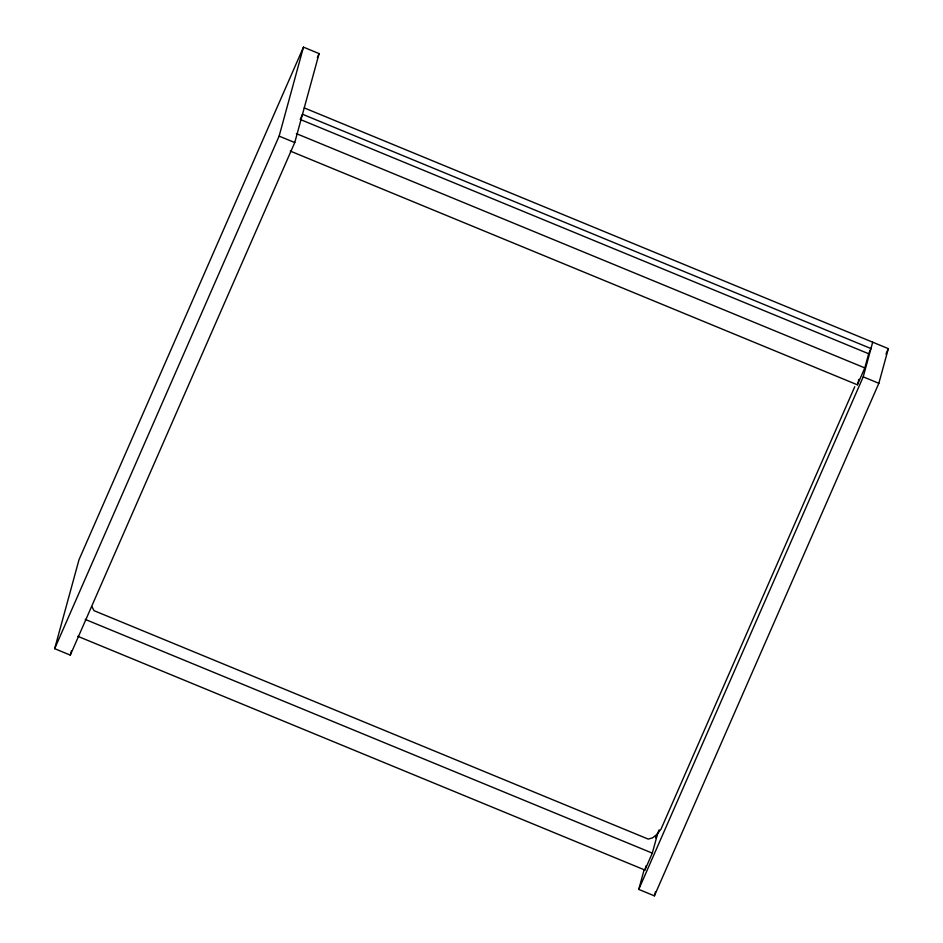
<?xml version="1.0" encoding="UTF-8"?>
<svg xmlns="http://www.w3.org/2000/svg" width="943" height="943" viewBox="0 0 943 943"><rect width="100%" height="100%" fill="white"/><g stroke="black" fill="none" stroke-linecap="round" stroke-linejoin="round"><path stroke-width="1.41" d="M54.67 648.666L79.012 559.706L303.469 47.15L319.099 53.598L294.758 142.558L70.301 655.114L54.67 648.666L279.128 136.122L303.469 47.15M70.301 655.114L71.468 650.87M304.247 107.903L888.33 348.639L878.852 383.294L654.383 895.85L638.753 889.402L644.175 869.587M77.809 636.313L644.906 870.047L646.073 865.804M644.906 870.047L652.308 853.132L657.919 832.634M654.383 895.85L655.526 891.689M290.303 151.08L857.399 384.815L858.896 379.345M857.399 384.815L864.814 367.911L868.68 353.755L870.955 348.545L302.503 114.256L300.228 119.455L868.68 353.755M638.753 889.402L863.21 376.858L872.699 342.191M317.331 57.641L319.099 53.598M655.644 837.832L659.098 829.934M854.759 386.724L661.067 829.027L657.071 834.307L652.603 837.82L648.265 839.105L94.017 610.663L91.954 606.738M885.972 354.038L888.33 348.639M296.35 133.611L864.814 367.911M279.128 136.122L294.758 142.558M863.21 376.858L878.852 383.294M85.224 619.398L652.308 853.132"/></g></svg>
